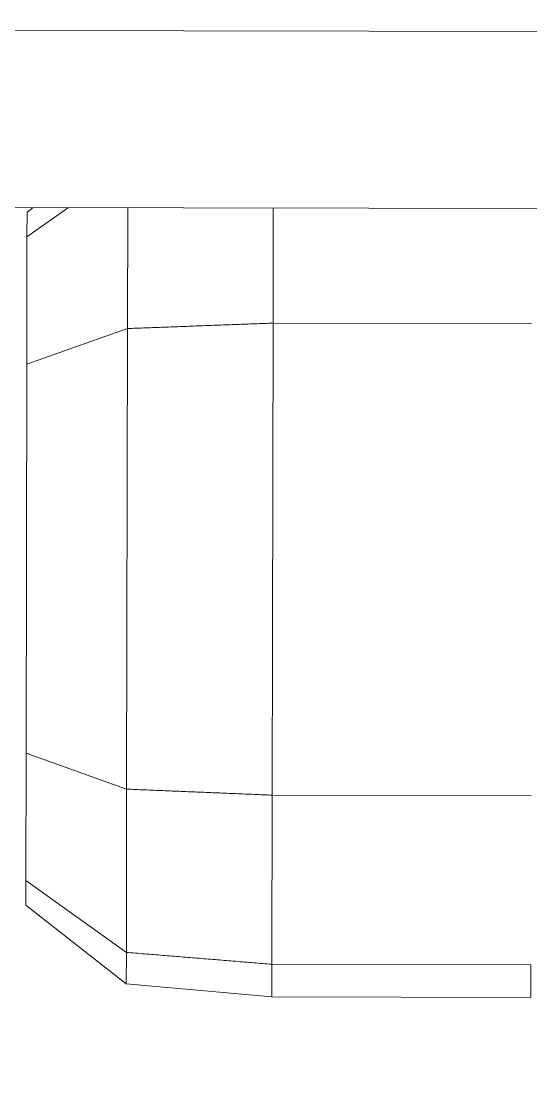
# Model space of a CAD drawing. Header units: millimetres. Extents: x -383313 to -161684, y -117025 to 99224.
# Drawn here: x -325078.2 to -324997.5, y 30969.8 to 31138 of the extents above; entities that cross this region are included whole.
import ezdxf

# ---------------------------------------------------------------- set-up
doc = ezdxf.new("R2010")
doc.units = ezdxf.units.MM
doc.header["$MEASUREMENT"] = 0
doc.linetypes.add('AM_ISO08W050x2', pattern=[9, 6, -0.75, 1.5, -0.75])
doc.linetypes.add('NASCOSTA2', pattern=[4.7625, 3.175, -1.5875])
doc.layers.add('P-0000', color=7, linetype='Continuous')
doc.layers.add('P-4ECA', color=7, linetype='Continuous')

# ---------------------------------------------------------------- blocks, each defined once
blk = doc.blocks.new('A$C16512043')
at = {"color": 7, "linetype": 'Continuous', "lineweight": 15}
for p, q in [((810, -587.5), (-810, -587.5)), ((750, -615.5), (-750, -615.5)), ((12.49, -615.5), (11.5, -616.27)), ((18.06, -615.5), (11.5, -620.18)), ((27.44, -615.5), (27.44, -634.65)), ((50.5, -615.5), (50.5, -633.74)), ((11.5, -616.27), (11.5, -620.18)), ((11.5, -620.18), (11.5, -640.32)), ((50.5, -633.74), (50.5, -708.46)), ((91.5, -633.74), (50.5, -633.74)), ((27.44, -634.65), (11.5, -640.32)), ((27.44, -634.65), (27.44, -707.55)), ((11.5, -640.32), (11.5, -701.88)), ((27.44, -707.55), (11.5, -701.88)), ((11.5, -701.88), (11.5, -722.02)), ((27.44, -707.55), (27.44, -733.39)), ((91.5, -708.46), (50.5, -708.46)), ((50.5, -708.46), (50.5, -735.23)), ((27.44, -733.39), (11.5, -722.02)), ((11.5, -722.02), (11.5, -725.93)), ((11.5, -725.93), (27.44, -738.38)), ((27.44, -733.39), (27.44, -738.38)), ((91.5, -735.23), (50.5, -735.23)), ((50.5, -735.23), (50.5, -740.4)), ((91.5, -735.23), (91.5, -740.4)), ((27.44, -738.38), (50.5, -740.4)), ((50.5, -740.4), (91.5, -740.4))]:
    blk.add_line(p, q, dxfattribs=at)
blk.add_arc((0, 0), 850, 234.26871, 305.73129, dxfattribs=at)
for points in [[(50.5, -633.74), (27.44, -634.65)], [(50.5, -708.46), (27.44, -707.55)], [(50.5, -735.23), (27.44, -733.39)]]:
    blk.add_open_spline(points, degree=1, dxfattribs=at)
at = {"layer": 'P-4ECA', "color": 1, "linetype": 'NASCOSTA2'}
blk.add_arc((0, 0), 1000, 216.00003, 323.99997, dxfattribs=at)
blk = doc.blocks.new('A$C11CE3AA3')
at = {"layer": 'P-0000', "color": 7, "linetype": 'AM_ISO08W050x2'}
blk.add_blockref('A$C16512043', (0, 0), dxfattribs=at)
blk = doc.blocks.new('A$C48DD7FF4')
at = {"layer": 'P-0000', "color": 7, "linetype": 'AM_ISO08W050x2', "rotation": 90}
blk.add_blockref('A$C11CE3AA3', (0, 0), dxfattribs=at)
blk = doc.blocks.new('A$C85faf101')
at = {"layer": 'P-0000', "color": 7, "linetype": 'AM_ISO08W050x2', "rotation": 269.8977813728555}
blk.add_blockref('A$C48DD7FF4', (1020.31, 0, 5), dxfattribs=at)

msp = doc.modelspace()

# ---------------------------------------------------------------- block references
at = {"ltscale": 100}
msp.add_blockref('A$C85faf101', (-326107.95318, 31724.05688), dxfattribs=at)

doc.saveas('drawing.dxf')
